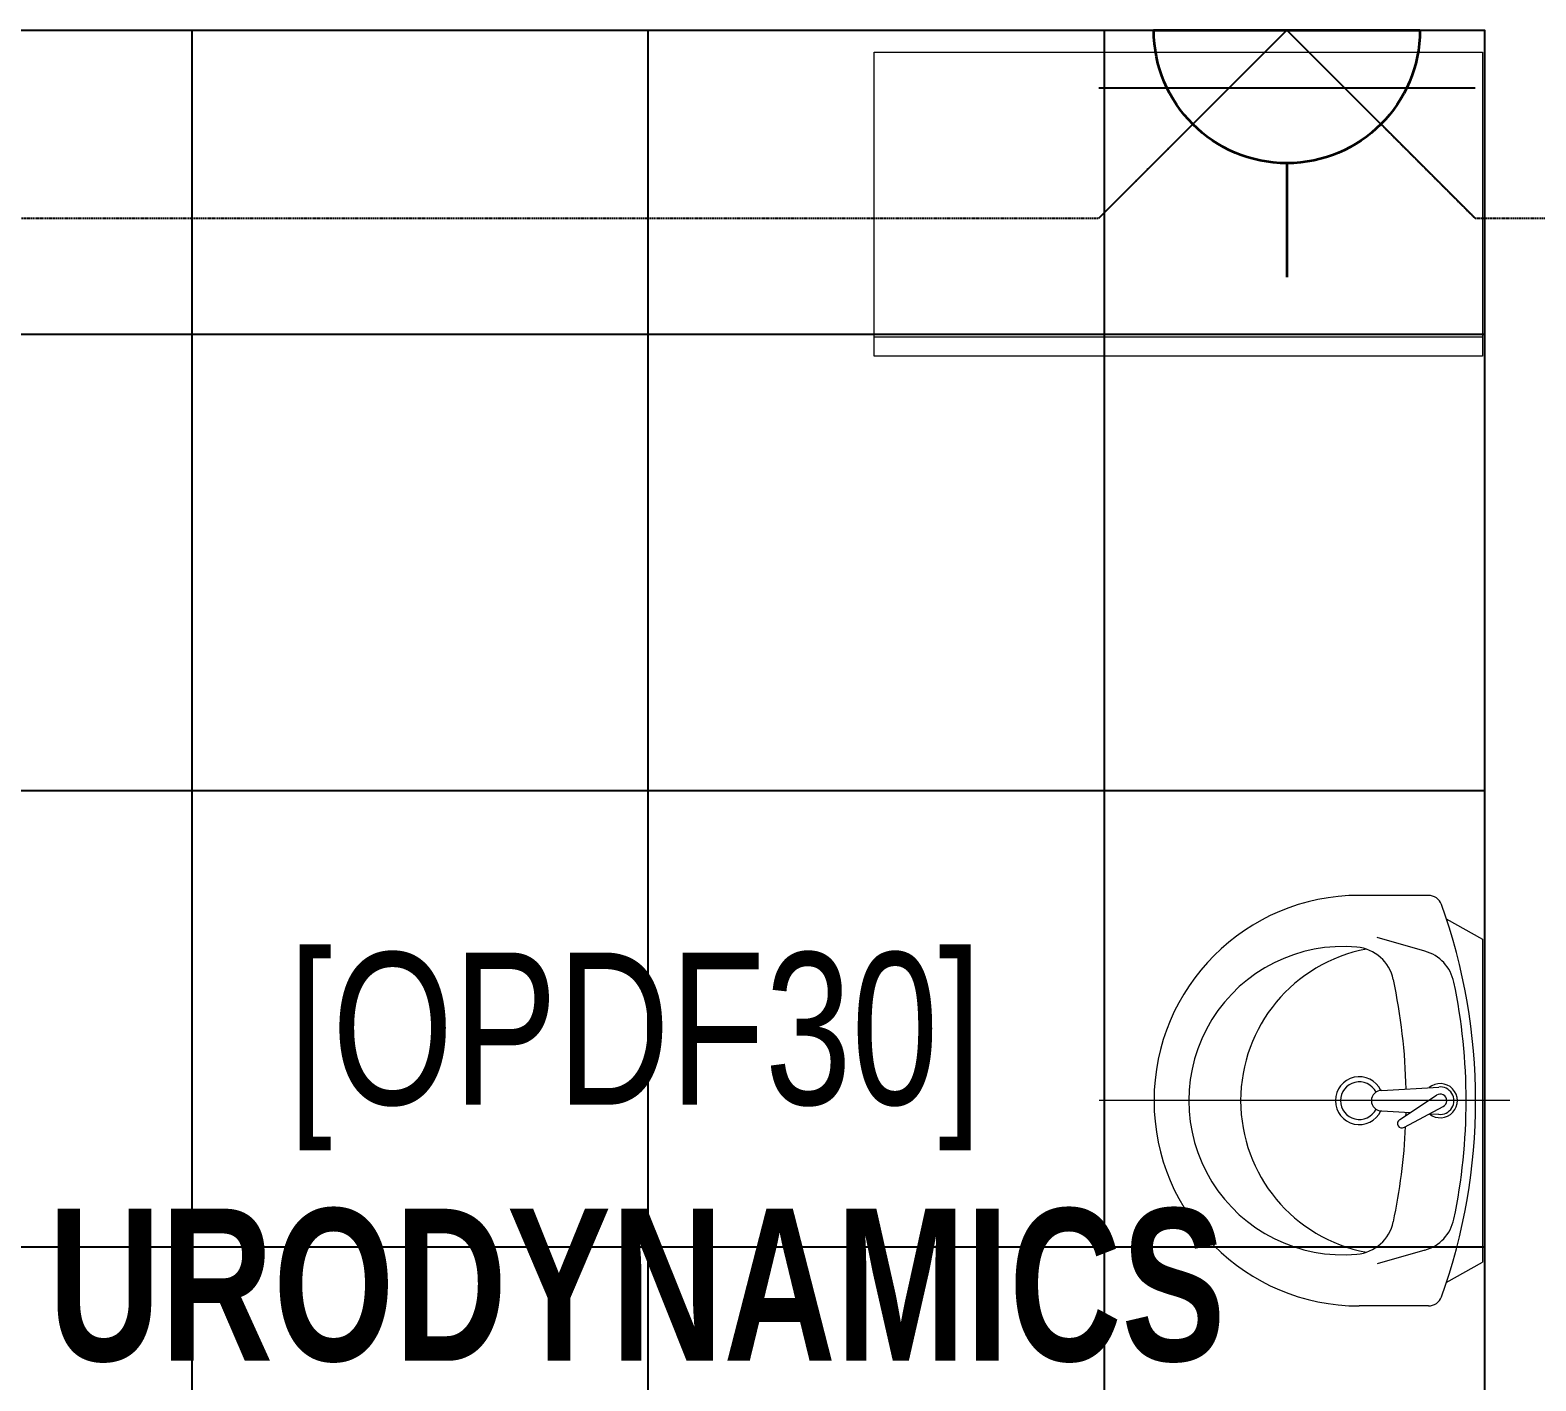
# Model space of a CAD drawing. Extents: x -12260 to 57327, y -29287 to 19916.
# Drawn here: x 36563 to 38543, y -4586 to -2810 of the extents above; entities that cross this region are included whole.
import ezdxf
from ezdxf.enums import TextEntityAlignment as Align

# ---------------------------------------------------------------- set-up
doc = ezdxf.new("R2010")
doc.units = 0
doc.header["$LTSCALE"] = 0.25
doc.linetypes.add('DASHDOT', pattern=[25.4, 12.7, -6.35, 0, -6.35])
doc.linetypes.add('HIDDEN', pattern=[9.525, 6.35, -3.175])
for name, color, linetype, lineweight in [('01-First Floor-FUR$0$72_EGR_BASE_TEXT', 252, 'Continuous', 5), ('01-First Floor-FUR$0$LOADING', 253, 'Continuous', 5), ('01-First Floor-FUR$0$SANIT', 250, 'Continuous', 5), ('01-First Floor-FUR$0$Walls', 251, 'Continuous', 5), ('E-LITE-CLNG-CNDT', 6, 'DASHDOT', 35), ('E-LITE-EXIT-NUMB', 6, 'Continuous', 25), ('E-POWR-FLOR-CNDT', 6, 'HIDDEN', 25), ('E-POWR-WALL @ 100', 4, 'Continuous', 35)]:
    doc.layers.add(name, color=color, linetype=linetype, lineweight=lineweight)
doc.layers.add('01-First Floor-FUR$0$FALSE CEILING', color=251, linetype='Continuous')
doc.styles.add('01-First Floor-FUR$0$X3G_ENTITY_9EC9', font='swisscl.ttf', dxfattribs={"height": 0.2})
doc.styles.add('01-First Floor-FUR$0$X3G_ENTITY_9F38', font='swisscl.ttf', dxfattribs={"height": 0.2})
doc.styles.add('DC_SIMPLEX', font='SIMPLEX.shx', dxfattribs={"width": 0.7})

# ---------------------------------------------------------------- blocks, each defined once
blk = doc.blocks.new('01-First Floor-FUR$0$GF21027-P')
at = {"layer": '01-First Floor-FUR$0$LOADING'}
for p, q in [((0.4, 0.4), (-0.4, 0.4)), ((-0.4, 0.4), (-0.4, 0)), ((0.4, 0), (0.4, 0.4)), ((-0.4, 0.025), (0.4, 0.025)), ((-0.4, 0), (0.4, 0))]:
    blk.add_line(p, q, dxfattribs=at)
blk = doc.blocks.new('01-First Floor-FUR$0$lav-manta 60')
at = {"layer": '01-First Floor-FUR$0$SANIT'}
for p, q in [((0, 0.04), (0, -0.56)), ((-0.2658, -0.0529), (-0.2358, 0)), ((-0.2358, 0), (0.2358, 0)), ((0.2658, -0.0529), (0.2358, 0)), ((-0.015, -0.1473), (-0.0199, -0.064)), ((0.0389, -0.1142), (0.0087, -0.0575)), ((0.0191, -0.077), (0.0199, -0.064)), ((-0.3, -0.0789), (-0.3, -0.18)), ((-0.2185, -0.0841), (-0.2383, -0.1537)), ((0.0274, -0.121), (-0.0078, -0.0673)), ((0.2185, -0.0841), (0.2383, -0.1537)), ((0.3, -0.0789), (0.3, -0.18)), ((0.015, -0.1473), (0.0174, -0.1057))]:
    blk.add_line(p, q, dxfattribs=at)
for centre, radius, start, end in [((0, -0.8557), 0.8457, 70.1771, 109.8229), ((-0.1608, -0.1006), 0.06, 101.8086, 164.0794), ((0, -0.8696), 0.8457, 78.1914, 101.8086), ((0, -0.0617), 0.025, 320.7474, 220.368), ((0, -0.0617), 0.02, 353.2671, 186.682), ((0.1608, -0.1006), 0.06, 15.9206, 78.1914), ((-0.28, -0.0789), 0.02, 109.8229, 180), ((0, -0.0617), 0.00966, 25.4127, 215.9577), ((0.28, -0.0789), 0.02, 0, 70.1771), ((-0.1645, -0.189), 0.06, 102.0883, 174.8142), ((0, -0.9572), 0.8457, 91.1572, 102.0883), ((0, -0.9572), 0.8457, 88.5486, 88.844), ((0.0332, -0.1176), 0.00666, 210.6852, 30.6852), ((0, -0.9572), 0.8457, 77.9117, 87.4274), ((0.1645, -0.189), 0.06, 5.1858, 77.9117), ((0, -0.18), 0.035, 115.3106, 64.6894), ((0, -0.1473), 0.015, 180, 0), ((0, -0.1282), 0.2252, 190.6097, 349.3903), ((0, -0.18), 0.0275, 117.1496, 62.8504), ((0, -0.18), 0.3, 180, 0), ((0, -0.2039), 0.2252, 174.8142, 5.1858)]:
    blk.add_arc(centre, radius, start, end, dxfattribs=at)
blk = doc.blocks.new('01-First Floor-FUR')
at = {"layer": '01-First Floor-FUR$0$FALSE CEILING', "linetype": 'Continuous'}
for p, q in [((36776, -6810), (36776, -2810)), ((37376, -6810), (37376, -2810)), ((37976, -6810), (37976, -2810)), ((34976, -3210), (38476, -3210)), ((34976, -3810), (38476, -3810)), ((34976, -4410), (38476, -4410))]:
    blk.add_line(p, q, dxfattribs=at)
at = {"layer": '01-First Floor-FUR$0$FALSE CEILING'}
blk.add_lwpolyline([(34976, -2810), (38476, -2810), (38476, -6810), (34976, -6810)], close=True, dxfattribs=at)
at = {"layer": '01-First Floor-FUR$0$Walls'}
for q in [(34976, -2810), (38476, -6810)]:
    blk.add_line((38476, -2810), q, dxfattribs=at)
at = {"layer": '01-First Floor-FUR$0$LOADING', "color": 1, "xscale": -1000, "yscale": 1000, "zscale": 1000, "rotation": 359.9999999790884}
blk.add_blockref('01-First Floor-FUR$0$GF21027-P', (38073.2, -3238.8, -0.1), dxfattribs=at)
at = {"layer": '01-First Floor-FUR$0$SANIT', "xscale": 900.000000000201, "yscale": 900.000000000201, "zscale": 900.000000000201, "rotation": 270}
blk.add_blockref('01-First Floor-FUR$0$lav-manta 60', (38473.2, -4217.9, -0.1), dxfattribs=at)
at = {"layer": '01-First Floor-FUR$0$72_EGR_BASE_TEXT', "char_height": 200, "attachment_point": 2}
for s, insert, style in [('[OPDF30]', (37358.7, -4023.1, 0), '01-First Floor-FUR$0$X3G_ENTITY_9F38'), ('{\\fSwis721 LtCn BT|b1|i0|c0|p34;URODYNAMICS}', (37361, -4360, 0), '01-First Floor-FUR$0$X3G_ENTITY_9EC9')]:
    blk.add_mtext(s, dxfattribs=dict(at, insert=insert, style=style))
blk = doc.blocks.new('*U26')
blk.add_line((0, -1.75), (0, -3.25))
blk.add_lwpolyline([(-1.75, 0, 1), (1.75, 0)], format="xyb", close=True)
at = {"layer": 'Defpoints'}
for p, q in [((-2.475, -2.475), (0, 0)), ((2.475, -2.475), (0, 0)), ((2.475, -0.758), (-2.475, -0.758))]:
    blk.add_line(p, q, dxfattribs=at)
at = {"layer": 'E-LITE-EXIT-NUMB', "style": 'DC_SIMPLEX', "width": 0.7, "flags": 8}
blk.add_attdef('TYPE', text='', height=2, rotation=360, dxfattribs=at).set_placement((-2.682, 5.238), align=Align.RIGHT)
blk.add_attdef('CIRCUIT', (2.682, 5.238), '', height=2, rotation=360, dxfattribs=at)

msp = doc.modelspace()

# ---------------------------------------------------------------- linework, layer by layer
at = {"layer": 'E-POWR-FLOR-CNDT'}
for points in [[(36118.6, -2933.7), (36242.3, -3057.5), (37968.4, -3057.5), (38092.2, -2933.7)], [(38339.6, -2933.7), (38463.4, -3057.5), (39547.8, -3057.5), (39671.6, -2933.7)]]:
    msp.add_lwpolyline(points, dxfattribs=at)

# ---------------------------------------------------------------- block references
at = {"layer": 'E-LITE-CLNG-CNDT'}
msp.add_blockref('01-First Floor-FUR', (0, 0), dxfattribs=at)
at = {"layer": 'E-POWR-WALL @ 100', "xscale": -100, "yscale": 100, "zscale": 100}
msp.add_blockref('*U26', (38215.9, -2810), dxfattribs=at)

doc.saveas('drawing.dxf')
